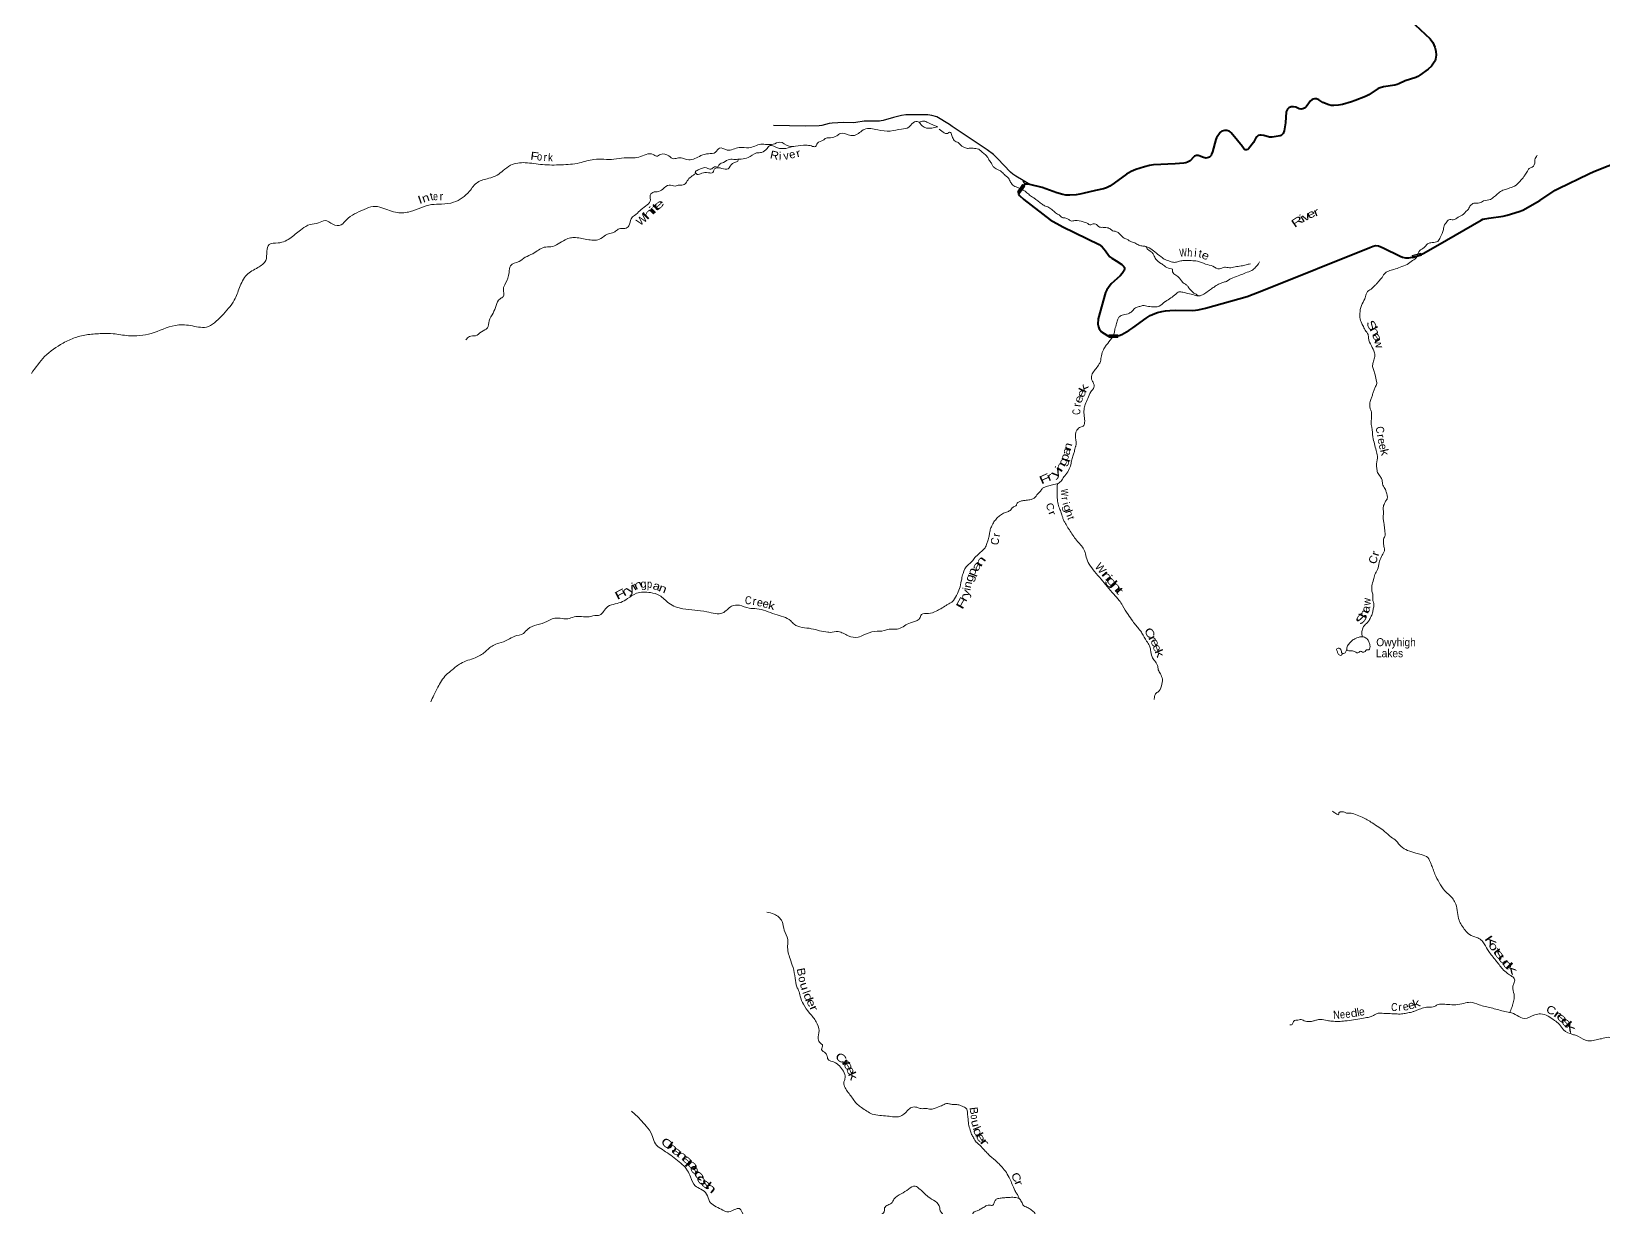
# Model space of a CAD drawing. Header units: feet. Extents: x -252658 to 9, y -366365 to -181930.
# Drawn here: x -179842 to -140551, y -245541 to -216134 of the extents above; entities that cross this region are included whole.
import ezdxf
from ezdxf.enums import TextEntityAlignment as Align

# ---------------------------------------------------------------- set-up
doc = ezdxf.new("R2010")
doc.units = ezdxf.units.FT
doc.header["$LTSCALE"] = 80
for name, color, linetype, lineweight in [('26', 7, 'Continuous', 40), ('29', 7, 'Continuous', 25), ('39', 7, 'Continuous', 13), ('61', 7, 'Continuous', 13)]:
    doc.layers.add(name, color=color, linetype=linetype, lineweight=lineweight)
doc.layers.add('41', color=7, linetype='Continuous')

msp = doc.modelspace()

# ---------------------------------------------------------------- linework, layer by layer
at = {"layer": '26'}
for points in [[(-145381.81, -215851.79), (-144886.26, -216322.63), (-144817.87, -216410.37), (-144763.96, -216529.33), (-144740.79, -216626.84), (-144736.23, -216730.83), (-144750.74, -216830.86), (-144763.17, -216870.67), (-144797.02, -216927.2), (-144852.68, -217000.05), (-144937.75, -217074.3), (-145141.13, -217226.47), (-145190.86, -217258.81), (-145244.34, -217283.71), (-145507.89, -217372.03), (-145667.04, -217444.18), (-145711.79, -217461.6), (-145764.14, -217476.39), (-146048.57, -217521.12), (-146137, -217541.22), (-146184.24, -217561.12), (-146417.44, -217719.7), (-146500.04, -217760.17), (-146756.16, -217857.2), (-146854.46, -217893.29), (-147074.44, -217956.73), (-147177.58, -217973.75), (-147293.26, -217986.59), (-147357.91, -217984.1), (-147413.14, -217972.83), (-147565.53, -217908.21), (-147669.97, -217841.03), (-147729.33, -217816.02), (-147774.41, -217818.64), (-147809.22, -217823.61), (-147841.54, -217843.52), (-147872.92, -217868.55), (-147981.44, -218016.05), (-148010.63, -218045.05), (-148062.85, -218069.93), (-148110.09, -218079.89), (-148159.3, -218072.17)], [(-148159.3, -218072.17), (-148244.37, -218027.64), (-148297.54, -218016.14), (-148358.75, -218020.17), (-148413.46, -218045.05), (-148450.76, -218077.4), (-148484.32, -218142.55), (-148503.78, -218415.88), (-148536.44, -218616.63), (-148561.41, -218688.22), (-148571.98, -218705.02), (-148591.25, -218720.57), (-148609.28, -218733.63), (-148632.63, -218744.17), (-148834.93, -218777.79), (-148866.64, -218778.41), (-148898.78, -218775.06), (-149041.32, -218733.01), (-149109.61, -218728.18), (-149143.9, -218729.9), (-149180.57, -218737.98), (-149202.33, -218748.56), (-149228.99, -218776.98), (-149303.14, -218912.84), (-149421.87, -219072.29), (-149439.8, -219086.94), (-149471.49, -219096.27), (-149490.77, -219098.13), (-149505.69, -219095.65), (-149523.1, -219085.69), (-149534.65, -219074.91), (-149610.13, -218970), (-149623.74, -218951.1), (-149703.67, -218860.71)], [(-149703.67, -218860.71), (-149856.3, -218672.67), (-149883.65, -218642.82), (-149909.7, -218627.7), (-149963.22, -218610.47), (-150027.87, -218612.96), (-150090.03, -218625.4), (-150114.9, -218640.33), (-150135.63, -218663.11), (-150224.31, -218792.1), (-150244.47, -218836.76), (-150326.8, -219147.53), (-150348.64, -219205.12), (-150361.7, -219231.87), (-150380.96, -219259.86), (-150401.48, -219276.66), (-150425.18, -219289.12), (-150454.95, -219297.81), (-150487.27, -219300.3), (-150513.38, -219297.81), (-150552, -219287.54), (-150661.33, -219243.07), (-150679.98, -219236.85), (-150703.6, -219234.36), (-150728.47, -219235.61), (-150750.85, -219243.07), (-150773.23, -219255.51), (-150795.46, -219274.46), (-150883.18, -219367.91), (-150913.1, -219389.24), (-150952.89, -219406.66), (-150992.67, -219421.59), (-151038.95, -219428.33), (-151256.15, -219442.93)], [(-151256.15, -219442.93), (-151800.81, -219471.35), (-151897.35, -219486.04), (-152027.09, -219516.13), (-152238.45, -219583.31), (-152355.32, -219635.56), (-152471.83, -219704.18), (-152783.01, -219931.64), (-152888.18, -219998.72), (-152969.5, -220046.1), (-153049.07, -220073.47), (-153250, -220114.91), (-153561.3, -220185.43), (-153642.12, -220204.09), (-153731.64, -220216.53), (-153887.58, -220225.66), (-153992.73, -220224), (-154067.32, -220211.56), (-154215.02, -220165.26), (-154579.87, -220036.01), (-154893, -219957.68), (-154937, -219952.18), (-154958.57, -219951.06), (-154977.97, -219951.64), (-154998.82, -219956.27), (-155010.69, -219959.75), (-155019.67, -219964.38), (-155036.75, -219975.97), (-155049.49, -219985.82), (-155066.74, -220005.81), (-155165.04, -220141.37), (-155168.48, -220150.94), (-155170.74, -220163.67), (-155171.36, -220191.65), (-155169.06, -220202.51), (-155164.53, -220212.18), (-155148.06, -220234.11), (-155042.6, -220336), (-154382.36, -220841.07), (-154064.45, -221022.04), (-153156.61, -221462.46), (-153082.01, -221522.17), (-152999.96, -221619.21), (-152922.87, -221728.68), (-152888.06, -221766), (-152841.87, -221805.66), (-152729.88, -221867.4), (-152592.09, -221959.64), (-152544.91, -222004.86), (-152525.02, -222032.23), (-152525, -222071.11), (-152534.97, -222114.34), (-152582.21, -222188.98), (-152629.76, -222240.79), (-152855.78, -222447.17), (-152925.36, -222534.82), (-152966.38, -222595.78), (-152995.35, -222664.69), (-153184.62, -223322.13), (-153192.66, -223451.68), (-153177.74, -223523.84), (-153153.45, -223571.95), (-153095.69, -223640.78), (-153034.1, -223690.1), (-152941.52, -223742.79), (-152884.33, -223762.7), (-152833.65, -223763), (-152712.75, -223752.74), (-152655.56, -223737.82), (-152587.42, -223713.76), (-152415.03, -223611.31), (-152317.77, -223543.2)], [(-152317.77, -223543.2), (-151980.43, -223306.94), (-151879.75, -223240.2), (-151820.07, -223210.34), (-151764.12, -223184.21), (-151701.96, -223164.31), (-151587.58, -223136.94), (-151495.57, -223117.04), (-151388.65, -223109.57), (-151254.38, -223107.08), (-150812.3, -223112.27), (-150682.46, -223097.13), (-150499.54, -223055.82), (-149454.98, -222759.04), (-149052.46, -222607.15), (-146391.71, -221533.91), (-146306.09, -221502.26), (-146246.16, -221485.43), (-146171.81, -221497.28), (-146057.64, -221546.11), (-145637.41, -221756.52), (-145576.28, -221779.68), (-145500.44, -221790.88), (-145417.14, -221792.12), (-145331.63, -221776.41), (-145192.1, -221741.11), (-145113.77, -221710.01), (-145062.7, -221683.21), (-144695.75, -221476.56), (-143613.12, -220852.86), (-143568.37, -220830.46), (-143521.12, -220818.02), (-143415.03, -220802.54), (-143058.05, -220752.67), (-142959.16, -220728.45), (-142658.28, -220636.39), (-142570.98, -220601.83), (-142143.17, -220357.72), (-141759.54, -220105.02), (-141677.33, -220060.4), (-140921.41, -219692.16), (-140795.45, -219638.27), (-140077.17, -219349.5)]]:
    msp.add_lwpolyline(points, dxfattribs=at)
at = {"layer": '29'}
for points in [[(-156899.69, -218459.94), (-157215.65, -218269.01), (-157335.44, -218234.45), (-157436.83, -218219.76), (-157922.78, -218216.57), (-157992.02, -218221.05), (-158094.49, -218236.47), (-158300.83, -218283.65), (-158559.25, -218361.8), (-158601.68, -218372.97), (-158642.88, -218375.01), (-158970.17, -218375.2), (-159028.13, -218379.56), (-159240.39, -218410.95), (-159308.93, -218415.66), (-159542.8, -218410.33), (-159827.74, -218426.58), (-159902.13, -218437.3), (-160091.26, -218482.44), (-160154.95, -218491.84), (-160499.9, -218498.96), (-161296.32, -218485.64)], [(-154893, -219957.68), (-155060.54, -219862.65), (-155243.77, -219751.16), (-155311.56, -219702.7), (-155368.85, -219656.14), (-155694.31, -219312.72), (-155799.7, -219213.48), (-155956.67, -219094.32), (-156832.29, -218510.66), (-156899.69, -218459.94)], [(-155018.89, -219963.85), (-155026.9, -219926.72), (-155034.82, -219907.04), (-155054.78, -219865.92)]]:
    msp.add_lwpolyline(points, dxfattribs=at)
at = {"layer": '39'}
msp.add_line((-149978.46, -222384.68), (-149890.43, -222328.55), dxfattribs=at)
for points in [[(-179842.29, -224686.84), (-179511.91, -224262.56), (-179051.63, -223926.31), (-178749.3, -223788.29), (-178429.67, -223714.65), (-178082.44, -223687.51), (-177800.18, -223693.53), (-177419.66, -223741.03), (-176850.23, -223686.98), (-176246.52, -223483.08), (-175871.48, -223488.41), (-175468.65, -223526.21), (-175089.86, -223250.95), (-174771.9, -222850.54), (-174642.67, -222537.66), (-174462.96, -222219.48), (-174182.23, -222039.05), (-173988.27, -221861.39), (-173956.9, -221627.3), (-173898.21, -221461.75), (-173679.88, -221422.76), (-173351.33, -221285.1), (-173080.26, -221072.46), (-172877.13, -220963.09), (-172668.86, -220921.95), (-172502.69, -220862.17), (-172312.32, -220953.08), (-172098.75, -220968.14), (-171970.03, -220843.68), (-171528.97, -220587.35), (-171300.03, -220508.41), (-171084.68, -220541.54), (-170697.07, -220661.31), (-170376.12, -220639.81), (-169841.37, -220465), (-169591.14, -220452.52), (-169290.01, -220404.68), (-168897.1, -220129.62), (-168692.46, -219908.01), (-168414.8, -219805.72), (-168199.97, -219726.58), (-168051.22, -219612.43), (-167867.95, -219480.73), (-167500.04, -219415.8), (-167069.12, -219464.02), (-166605.34, -219468.6), (-166144.89, -219421.02), (-165784.75, -219333.93), (-165284.55, -219329.01), (-165029.95, -219292.54), (-164662.69, -219275.71), (-164306.88, -219210.61), (-164222.73, -219251.89), (-164117.29, -219209.29), (-163912.08, -219246.29), (-163792.02, -219316.15), (-163670.69, -219291.81), (-163413.27, -219345.59), (-163111.36, -219239.62), (-162923.15, -219190.18), (-162743.16, -219152.65), (-162647.02, -219051.78), (-162458.08, -219098.57), (-162154.72, -219034.72), (-161910.77, -219040.19), (-161611.18, -218956.25), (-161304.62, -218954.59), (-161140.57, -218902.8), (-160907.97, -219002.33), (-160742.6, -219002.67), (-160486.15, -218978.25), (-160345.25, -218998.3), (-160244.57, -219009.75), (-160197.12, -218930.24), (-160054.93, -218854.08), (-159983.64, -218800.97), (-159872.61, -218792.53), (-159714.61, -218740.65), (-159625.14, -218685.79), (-159365.63, -218733.58), (-159268.82, -218732.95), (-159026.81, -218582.04), (-158692.23, -218596.82), (-158377.98, -218623.33), (-158095, -218575.24), (-157912.89, -218529.71), (-157806.48, -218414.96), (-157677.09, -218390.74), (-157581.67, -218494.33), (-157342.46, -218551.85), (-157190.81, -218522.83)], [(-157190.81, -218522.83), (-157437.42, -218414.19), (-157543.77, -218374.59), (-157655.34, -218408.88)], [(-157153.19, -218574.59), (-156920.56, -218672.11), (-156901.06, -218651.75)], [(-156901.06, -218651.75), (-156872.28, -218660.38), (-156852.65, -218681.01), (-156841.97, -218737.64), (-156819.06, -218788.55), (-156798.12, -218837.39), (-156756.84, -218878.7), (-156701.02, -218902.26), (-156641.77, -218950.07), (-156590.63, -218999.68), (-156520.96, -219033.66), (-156471.13, -219055.06), (-156382.45, -219053.29), (-156305.94, -219055.24), (-156239.6, -219060.96), (-156167.58, -219080.91), (-156108.28, -219126.7), (-156029.3, -219191.11), (-155952.68, -219269.55), (-155912.16, -219341.04), (-155851.9, -219429.12), (-155821.04, -219484.26), (-155778.1, -219539.7), (-155730.43, -219567.08), (-155662.78, -219601.01), (-155585.41, -219649.28), (-155504.92, -219733.85), (-155441.74, -219785.78), (-155381.59, -219877.9), (-155333.21, -219957.63), (-155234.09, -220022.55), (-155152.2, -220050.81), (-155068.64, -220093.19), (-155007.13, -220130.99), (-154918.34, -220205.72), (-154821.34, -220274.61), (-154759.98, -220318.44), (-154671.08, -220389.15), (-154584.05, -220453.76), (-154500.59, -220500.17), (-154442.66, -220519.76), (-154387.09, -220553.38), (-154292.25, -220628.26), (-154195.45, -220705.2), (-154127.95, -220745.17), (-154082.65, -220786.58), (-153990.34, -220801.01), (-153934.56, -220826.58), (-153861.17, -220872.74), (-153762.17, -220861.17), (-153559.48, -220892.5), (-153443.81, -220939.73), (-153386.23, -220973.4), (-153306.91, -220943.22), (-153240.62, -220950.94), (-153189.42, -220998.54), (-153127.76, -221030.31), (-153075.42, -221031.64), (-152989, -221039.88), (-152878.97, -221070.87), (-152819.77, -221120.68), (-152759.57, -221130.27), (-152683.82, -221162.39), (-152585.46, -221257.49), (-152516.24, -221309.57), (-152466.31, -221326.95), (-152406.86, -221366.71), (-152291.09, -221409.91), (-152193.69, -221462.72), (-152091.82, -221497.52), (-151991.4, -221510.14), (-151903.67, -221546.59), (-151765.04, -221642.72), (-151611.11, -221771.43), (-151508.02, -221838.47), (-151380.22, -221884), (-151276.08, -221908.79), (-151172.75, -221885.26), (-151065.45, -221863.84), (-150857.98, -221865.1), (-150699.13, -221877.2), (-150497.44, -221948.76), (-150315.53, -222005.73), (-150147.92, -222070.38), (-150028.08, -222031.17), (-149903.46, -222042.39), (-149759.91, -222021.9), (-149608.22, -221997.58), (-149484.6, -221968.52), (-149377.25, -221945.09)], [(-160815.43, -219007.67), (-161039.89, -219064.6), (-161253.08, -219021.48), (-161375.62, -218985.66), (-161457.26, -219058.67), (-161593.7, -219156.96), (-161718.95, -219173.22), (-161930.21, -219286.48), (-162102.13, -219324.13), (-162188.94, -219330.91)], [(-143273.44, -220258.83), (-143199.36, -220196.31), (-143094.63, -220116.45), (-142974.75, -220075.22), (-142891.45, -220047.15), (-142777.46, -219999.73), (-142637.4, -219876.49), (-142562.77, -219791.84), (-142516.92, -219730.61), (-142453.87, -219625.54), (-142409.99, -219562.24), (-142334.64, -219529.94), (-142266.51, -219382.73), (-142262.65, -219308.35), (-142229.28, -219262.9), (-142210.24, -219225.67)], [(-162188.94, -219330.91), (-162255.56, -219335.98), (-162392.64, -219332.03), (-162544.91, -219408.04), (-162650.57, -219466.68), (-162693.63, -219520.19), (-162772.32, -219523.08), (-162863.84, -219579.91), (-162968.26, -219546.36), (-163176.66, -219597.52), (-163251.96, -219648.57), (-163206.37, -219707.35), (-163089.05, -219680.95), (-162923.49, -219667.27), (-162812.49, -219660.83), (-162787.46, -219599.04), (-162671.75, -219542.55), (-162587.25, -219557.78), (-162426.03, -219566.09), (-162319.41, -219435.3), (-162177.06, -219347.12), (-162184.52, -219330.56)], [(-163237.44, -219686.89), (-163454.61, -219872.2), (-163526.42, -219963.4), (-163651.62, -219975.65), (-163756.82, -220000.21), (-163903.71, -219976.07), (-164064.37, -220076.02), (-164206.43, -220142.16), (-164279.09, -220147.14), (-164374.91, -220223.96), (-164374.96, -220378.31), (-164493.55, -220498.91), (-164768.97, -220735.54), (-164856.77, -220816.48), (-164909.6, -220996.14), (-165011.3, -221060.85), (-165154.62, -221070.84), (-165242.13, -221129.73), (-165321.3, -221168.7), (-165448.79, -221200.97), (-165613.66, -221314.89), (-165914.53, -221342.69), (-166248.56, -221287.83), (-166373.71, -221296.07), (-166503.4, -221342.34), (-166862.7, -221517.64), (-167026.24, -221531.35), (-167310.72, -221691.69), (-167501.49, -221781.19), (-167656.13, -221883.23), (-167871.39, -221994.43), (-167903.89, -222162.35), (-167994.19, -222429.68), (-168046.64, -222581.29), (-168051.13, -222765.65), (-168130.52, -222820.65), (-168227.49, -222983.64), (-168304.69, -223176.99), (-168400.05, -223370.08), (-168444.76, -223545.85), (-168595.31, -223643.94), (-168741.82, -223742.08), (-168893.32, -223759.98), (-168983.22, -223846.9)], [(-146020.12, -228628.62), (-146019.27, -228594.56), (-146026.03, -228542.06), (-146030.86, -228493.63), (-146044.77, -228404.71), (-146056.31, -228301.76), (-146054.05, -228211.23), (-146053.76, -228118.65), (-146053.17, -228014), (-146037.73, -227960.04), (-145999.54, -227882.52), (-145955.35, -227807.15), (-145959.44, -227728.55), (-145976.06, -227667.74), (-146004.31, -227588.52), (-146063.96, -227476.29), (-146087.08, -227352.92), (-146129.27, -227267.3), (-146197.13, -227160.9), (-146220.45, -227045.58), (-146224.04, -226946.86), (-146203.08, -226752.14), (-146233.8, -226610.46), (-146276.1, -226448.35), (-146316.03, -226272.22), (-146342.29, -226032.02), (-146361.13, -225898.69), (-146348.96, -225814.46), (-146350.69, -225721.83), (-146358.35, -225625.01), (-146386.85, -225555.85), (-146394.26, -225448.98), (-146369.21, -225332.87), (-146334.89, -225249.21), (-146310.59, -225163.27), (-146278.09, -225071.51), (-146237.79, -224990.01), (-146220.33, -224936.11), (-146223.2, -224889.74), (-146261.33, -224721.7), (-146294.86, -224612.15), (-146322.61, -224512.82), (-146307.97, -224410.53), (-146274.87, -224294.63), (-146275.74, -224167.8), (-146354.08, -223996.72), (-146423.67, -223797.69), (-146437.67, -223712.79), (-146509.41, -223600.26), (-146540.17, -223541.1), (-146595.9, -223433), (-146638.5, -223282.96), (-146640.23, -223190.33), (-146602.91, -222985.97), (-146520.23, -222821.01), (-146484.97, -222699.12), (-146447.17, -222637.69), (-146332.28, -222554.06), (-146264.14, -222487.36), (-146210.29, -222428.35), (-146152.11, -222357.37), (-146087.85, -222284.53), (-146002.35, -222167.95), (-145924.74, -222125.64), (-145788.75, -222084.82), (-145636.3, -222030.33), (-145459.24, -221958.36), (-145321.9, -221863.23), (-145229.35, -221787.08), (-145184.37, -221679.53), (-145148.64, -221620.06), (-145037.82, -221538.34), (-144950.96, -221447.96), (-144833.24, -221412.72), (-144693.47, -221382.06), (-144630.66, -221287.04), (-144551.07, -221083.76), (-144528.13, -220971.62), (-144484.45, -220916.38), (-144416.11, -220841.63), (-144309.4, -220844.35), (-144186.95, -220781.04), (-144050.01, -220702.01), (-143998.28, -220646.96), (-143930.08, -220578.25), (-143873.32, -220483.08), (-143791.44, -220430.82), (-143650.21, -220422.34), (-143548.24, -220372.6), (-143380.04, -220332.61), (-143273.44, -220258.83)], [(-151987.48, -221511.28), (-151938.9, -221585.95), (-151834.05, -221663.1), (-151793.37, -221728.55), (-151741.41, -221826.49), (-151615.12, -221932.36), (-151526.07, -221997.03), (-151386.69, -222062.98), (-151326.64, -222078.6), (-151320.19, -222143.17), (-151241.66, -222225.69), (-151143.05, -222310.73), (-151090.39, -222380.51), (-151015.49, -222446.83), (-150954.13, -222490.66), (-150907.46, -222558.27), (-150850.58, -222620.11), (-150789.47, -222674), (-150733.85, -222705.61), (-150700.12, -222726.6), (-150667.22, -222747.49)], [(-149890.43, -222328.55), (-149817.15, -222298.21), (-149640.2, -222230.26), (-149495.65, -222169.53), (-149343.05, -222109), (-149248.39, -222028.89), (-149186.14, -221956), (-149148.44, -221898.59), (-149147.51, -221897.06)], [(-155871.47, -228563.45), (-155829.27, -228475.47), (-155770.34, -228374.32), (-155689.47, -228281.77), (-155597.02, -228209.65), (-155495, -228157.91), (-155403.5, -228124.01), (-155368.48, -228092.69), (-155329.12, -228049.41), (-155294.25, -228024.13), (-155226.61, -227977.55), (-155213.68, -227943.66), (-155156.05, -227894.81), (-155074.77, -227866.68), (-154981.86, -227856.97), (-154856.43, -227836.02), (-154783.15, -227805.68), (-154689.75, -227695.34), (-154623.52, -227624.56), (-154569.42, -227555.49), (-154447.33, -227506.27), (-154323.46, -227467.15), (-154181.63, -227434.53), (-154090.94, -227352.3), (-154017.78, -227245.47), (-153921.71, -227109.03), (-153865.71, -226963.52), (-153840.61, -226845.4), (-153803.38, -226725.58), (-153777.02, -226637.69), (-153745.73, -226513.69), (-153739.14, -226491.71), (-153729.68, -226435.59), (-153741.27, -226334.66), (-153749.88, -226276.06), (-153743.2, -226169.55), (-153711.3, -226101.93), (-153620.77, -226025.73), (-153553.68, -226001.28), (-153519.36, -225917.61), (-153531.31, -225750.24), (-153533.3, -225587.15), (-153508.04, -225462.99), (-153441.73, -225307.68), (-153369.27, -225148.5), (-153287.85, -225033.83), (-153308.85, -224906.48), (-153335.94, -224861.51), (-153348.43, -224796.78), (-153315.02, -224668.81), (-153231.84, -224564.24), (-153154.39, -224447.46), (-153133.41, -224413.77), (-153109.97, -224281.52), (-153063.79, -224125.7), (-153010.8, -224020.37), (-152950.41, -223941.39), (-152944.17, -223933.5), (-152821.23, -223769.56), (-152782.74, -223679.97), (-152764.13, -223579.8), (-152722.27, -223435.94), (-152691.38, -223328.03), (-152649.57, -223266.7), (-152551.78, -223222.89), (-152399.53, -223176.45), (-152325.6, -223119.96), (-152251.27, -223047.38), (-152159.82, -223015.49), (-152070.53, -222989.58), (-151927.94, -223007.31), (-151765.16, -223023.53), (-151655.84, -223002.16), (-151514.07, -222891.04), (-151501.79, -222883.3), (-151368.73, -222798.13), (-151241.4, -222700.73), (-151163.44, -222644.34), (-151063.03, -222656.96), (-150940.77, -222682.22), (-150770.64, -222726.81), (-150666.4, -222747.58), (-150601.52, -222731.12), (-150487.08, -222665.6), (-150374.29, -222585.95), (-150284.11, -222523.83), (-150173.64, -222456.2), (-150065.78, -222412.65), (-149978.46, -222384.68)], [(-153913.36, -228576.76), (-153939.24, -228541.74), (-153971.86, -228476.5), (-154018.43, -228404.86), (-154054.78, -228327.45), (-154079.05, -228250.34), (-154114.7, -228144.76), (-154162.03, -228022.79), (-154194.66, -227877.03), (-154210.79, -227715.59), (-154204.97, -227562.76), (-154203.17, -227490.34), (-154196.11, -227439.62)], [(-156982.67, -230486.08), (-156943.88, -230462.88), (-156885.12, -230432.46), (-156827.7, -230394.62), (-156800.59, -230364.57), (-156700.75, -230189.5), (-156633.14, -230017.85), (-156593.3, -229827.57), (-156558.37, -229683.45), (-156441.93, -229480.54), (-156335.64, -229388.04), (-156261.34, -229286.89), (-156193.88, -229227.83), (-156097.6, -229133.13), (-156009.48, -229044.31), (-155961.22, -228938.64), (-155929.31, -228846.75), (-155911.92, -228778.71), (-155895.88, -228676.46), (-155883.51, -228621.46), (-155881.87, -228611.6), (-155874.81, -228571.16), (-155871.47, -228563.45)], [(-151785.52, -232836.15), (-151769.91, -232756.01), (-151742.4, -232684.13), (-151687.5, -232650.99), (-151598.18, -232499.85), (-151576.81, -232329.33), (-151626.49, -232195.68), (-151678.77, -232092.13), (-151700.86, -231987.15), (-151770.87, -231865.18), (-151835.35, -231769.45), (-151872.28, -231599.84), (-151898.36, -231492.77), (-151972.54, -231378.76), (-152087.21, -231175.51), (-152149.91, -231091.88), (-152314.69, -230881.65), (-152433.99, -230710.49), (-152574.47, -230490.66), (-152656.34, -230358.41), (-152788.08, -230207.11), (-152957.15, -230010.88), (-153110.37, -229827.01), (-153269.55, -229639), (-153406.66, -229453.42), (-153481.61, -229275.05), (-153520.86, -229121.49), (-153699.2, -228884.86), (-153877.86, -228630.33), (-153899.83, -228595.54), (-153913.36, -228576.76)], [(-146584.16, -231266.71), (-146587.82, -231245.22), (-146592.38, -231168.72), (-146565.99, -231050.58), (-146528.56, -230984.93), (-146428.1, -230882.26), (-146371.96, -230784.79), (-146325.56, -230671.05), (-146305.59, -230572.89), (-146291.45, -230464.57), (-146302.42, -230408.06), (-146318.6, -230309.22), (-146315.16, -230234.89), (-146339.23, -230127.86), (-146340.74, -229997.12), (-146301.56, -229841.02), (-146266.98, -229714.99), (-146198.21, -229587.59), (-146158.72, -229415.4), (-146103.55, -229263.62), (-146034.74, -229134.22), (-146026.01, -229098.18), (-146034.85, -229035.68), (-146052.86, -228926.75), (-146038.37, -228800.34), (-146006.57, -228714.48), (-146011.82, -228674.16), (-146020.78, -228638.99), (-146020.12, -228628.62)], [(-169860.48, -232892.03), (-169786.69, -232727.41), (-169686.46, -232532.78), (-169476.47, -232224.14), (-169328.3, -232098.33), (-169113.29, -231934.73), (-168749.12, -231792.34), (-168508.04, -231651.08), (-168303.08, -231483.38), (-168159.46, -231430.04), (-167940.98, -231347.02), (-167762.79, -231255.66), (-167548.43, -231184.7), (-167436.7, -231076.75), (-167207.95, -230967.62), (-166957.23, -230890.88), (-166825.61, -230823.35), (-166565.29, -230815.15), (-166438.24, -230822.11), (-166278.49, -230770.89), (-165905.23, -230769.54), (-165713.33, -230736.68), (-165672.99, -230736.97), (-165471.89, -230545.08), (-165113.82, -230408.69), (-164945.71, -230315.24), (-164718.8, -230181.94), (-164371.66, -230164.29), (-164144.19, -230236.41), (-163911.53, -230431.42), (-163559.43, -230568.88), (-162962.77, -230645.67), (-162565.52, -230674.7), (-162344.43, -230507.12), (-162146.53, -230482.36), (-161906.94, -230552.56), (-161715.38, -230568.03), (-161260.38, -230704.22), (-160864.11, -230872.21), (-160779.94, -230953.37), (-160351.01, -231067.21), (-160145.57, -231117.02), (-159940.05, -231154.75), (-159879.55, -231159.21), (-159679.67, -231138.5), (-159556.9, -231181.67), (-159426.22, -231247.05), (-159180.3, -231277.02), (-159036.67, -231223.67), (-158767.71, -231134.98), (-158531.53, -231116.53), (-158408.22, -231083.18), (-158208.45, -231078.57), (-157914.9, -230935.68), (-157724.79, -230870.58), (-157643.7, -230814.78), (-157596.59, -230714.42), (-157422.89, -230687.47), (-157226.77, -230628.46), (-157111.33, -230566.86), (-156982.67, -230486.08)], [(-146965.67, -231577.93), (-146958.92, -231521.74), (-146896.91, -231432.42), (-146833.31, -231365.25), (-146747.81, -231308.56), (-146683.06, -231285.65), (-146600.3, -231267.1), (-146548.19, -231274.12), (-146462.65, -231319.97), (-146415.86, -231395.26), (-146389.28, -231476.2), (-146388.62, -231546.59), (-146415.67, -231594.34), (-146478.07, -231599.19), (-146512.99, -231638.75), (-146575.58, -231653.65), (-146627.43, -231632.57), (-146688.47, -231671.63), (-146742.41, -231654.52), (-146804.19, -231627.22), (-146854.33, -231622.25), (-146942.54, -231610.53), (-146966.3, -231591.98), (-146965.67, -231577.93)], [(-147081.1, -231685.45), (-147091.29, -231716.3), (-147115.74, -231733.94), (-147171.65, -231714.78), (-147204.45, -231643.78), (-147223.49, -231589.13), (-147196.8, -231559.47), (-147130.73, -231572.79), (-147107.36, -231611.43), (-147096.27, -231661.92), (-147081.1, -231685.45)], [(-147081.1, -231685.45), (-147050.49, -231684.9), (-147010, -231669.58), (-146991.22, -231633.74), (-146965.67, -231577.93)], [(-147335.35, -235628.84), (-147269.82, -235670.29), (-147216.16, -235701.47), (-147176.29, -235718.31), (-147163.34, -235672.3), (-147098.51, -235645.38), (-147046.36, -235650.38), (-146974.49, -235675.87), (-146900.2, -235679.29), (-146752.11, -235712.25), (-146582.54, -235777.79), (-146334.08, -235921.23), (-146167.37, -236030.96), (-146024.65, -236134.19), (-145856.59, -236278.13), (-145733.81, -236372.95), (-145611.88, -236511.99), (-145446.94, -236609.62), (-145243.26, -236677.81), (-145105.29, -236714.6), (-144945.92, -236787.99), (-144862.7, -236954.45), (-144812.79, -237076.05), (-144767.01, -237203.6), (-144658.48, -237412.77), (-144517.81, -237622.54), (-144397.27, -237729.38), (-144246.83, -237953.42), (-144198.69, -238167.48), (-144162.15, -238357.19), (-144098.17, -238479.05), (-144008.19, -238607.43), (-143901.67, -238712), (-143724.26, -238787.74), (-143610.94, -238852.22), (-143532.4, -238948.21), (-143419.47, -239137.36), (-143244.88, -239359.84), (-143078.09, -239570.11), (-142951.68, -239685.1), (-142840.56, -239759.59), (-142773.61, -239831.24), (-142795.75, -239937.4), (-142817.58, -240027.47), (-142788.91, -240208.99), (-142787.02, -240319.62), (-142821.76, -240453.69), (-142830.64, -240497.76), (-142860.2, -240571.61), (-142881.53, -240635.55), (-142888.28, -240664.83)], [(-161462.25, -238152.33), (-161281.04, -238203.98), (-161082.57, -238384.64), (-161027.66, -238608.59), (-160940.53, -238840.82), (-160943.64, -238995.87), (-160883.39, -239320.54), (-160808.25, -239536.57), (-160755.68, -239806.82), (-160712.82, -240022.62), (-160671.08, -240111.53), (-160629.73, -240256.83), (-160544.41, -240458.84), (-160398.67, -240677.39), (-160302.61, -240788.85), (-160232.77, -240898.1), (-160157.64, -241116.15), (-160181.31, -241325.43), (-160125.56, -241430.55), (-160071.4, -241475.25), (-160096.44, -241591.88), (-159994.17, -241681.22), (-159956.38, -241758.03), (-159942.66, -241814.51), (-159743.69, -241922.68), (-159621.36, -242028.29), (-159510.47, -242325.13), (-159535.18, -242395.44), (-159521.87, -242510.33), (-159364.15, -242747.09), (-159198.21, -242961.76), (-159095.86, -243039.03), (-158826.66, -243202.08), (-158445.71, -243253.15), (-158137.08, -243261.41), (-157948.43, -243117.76), (-157842.94, -243035.94), (-157709.78, -243034.89), (-157609.13, -243067.83), (-157484.01, -243062.69), (-157373.18, -243081.61), (-157189.22, -243030.57), (-157068.47, -242982.31)], [(-148388.72, -240971.89), (-148348.54, -240972.65), (-148323.89, -240944.96), (-148296.69, -240889.17), (-148243.76, -240853.98), (-148189.47, -240852.99), (-148135, -240841.96), (-148030.99, -240868.05), (-147894.77, -240890.73), (-147802, -240874.39), (-147725.19, -240851.71), (-147626.48, -240839.5), (-147454.17, -240866.88), (-147339.85, -240879.1), (-147169.16, -240886.34), (-147014.19, -240875.2), (-146798.64, -240849.1), (-146588.89, -240810.84), (-146433.66, -240785.62), (-146338.65, -240757.25), (-146255.39, -240712.57), (-146186.47, -240681.7), (-146045.87, -240686.37), (-145885.19, -240691.42), (-145708.51, -240700.79), (-145565.75, -240697.45), (-145444.71, -240673.6), (-145309.44, -240641.97), (-145234.49, -240611.21), (-145151.54, -240582.61), (-145011.99, -240536.99), (-144849.07, -240530.01), (-144776.43, -240515.3), (-144707.31, -240474.38), (-144584.34, -240454.58), (-144445.83, -240463.23), (-144244.96, -240469.04), (-144039.31, -240434.71), (-143884.07, -240409.49), (-143662.15, -240469.99), (-143356.16, -240548.16), (-143054.23, -240628.27), (-142898.1, -240661.38), (-142712.61, -240735.26), (-142527.2, -240813.17), (-142266.18, -240721.58), (-142127.1, -240700.08), (-141937.24, -240755.95), (-141780.5, -240861.46), (-141655.79, -240960.34), (-141553.95, -241099), (-141320.98, -241211.99), (-141231.07, -241239.83), (-141000.15, -241354.79), (-140890, -241374.96), (-140736.74, -241347.7), (-140605.53, -241318), (-140428, -241283.15), (-140305.87, -241307.58), (-140145.46, -241326.69), (-140020.24, -241294.87), (-139882.66, -241351.77), (-139718.43, -241381.01), (-139595.57, -241367.24), (-139431.79, -241420.61), (-139313.14, -241416.82), (-139150.41, -241419.89), (-138945.53, -241425.77), (-138784.61, -241418.76), (-138614.27, -241444.1), (-138412.52, -241508.23), (-138270.45, -241541.08), (-138132.26, -241565.81), (-137932.01, -241603.78), (-137745.09, -241707.85), (-137569.61, -241779.54), (-137323.7, -241846.52), (-137105.1, -241975.32), (-136989.93, -242047.88), (-136812.17, -242105.53), (-136623.32, -242213.66), (-136489.96, -242385.09), (-136339.4, -242603.1), (-136231.41, -242631.28), (-136116.74, -242625.4), (-135942.46, -242759.4), (-135779.96, -242983.66), (-135721.01, -243053.15), (-135637.59, -243209.56), (-135530.89, -243304.07), (-135442.1, -243390.21)], [(-164846.5, -243128.64), (-164626.03, -243335.64), (-164475.92, -243505.89), (-164334.17, -243718.37), (-164268.93, -243908.15), (-163992.18, -244143.76), (-163652.99, -244395.92), (-163506.68, -244533.92), (-163445.55, -244623.33), (-163367.15, -244774.58), (-163251.72, -244998.96), (-163109.05, -245080.54), (-162970.7, -245202.37), (-162893.31, -245386.19), (-162608.2, -245581.58), (-162410.95, -245647.44), (-162150.11, -245566.74), (-162022.37, -245763.01), (-161903.81, -245830.32), (-161660.03, -245878.39), (-161411.9, -245882.19), (-161291.09, -245917.29), (-161115.46, -245902.44), (-160699.47, -246135.02), (-160520.67, -246243.04), (-160325.31, -246290.77), (-160066.82, -246256.37), (-159871.11, -246255.76), (-159526.63, -246328.73), (-159414.25, -246414.12), (-159169.1, -246554.84), (-158987.22, -246511.84), (-158970.51, -246431.4), (-158878.49, -246256.85), (-158817.22, -246152.57), (-158793.78, -245975.51), (-158772.66, -245840.73), (-158729.62, -245746.38), (-158616.4, -245712.96), (-158533.25, -245651.12), (-158529.13, -245639.07), (-158518.41, -245550.53), (-158437.2, -245478.61), (-158350.13, -245432.92), (-158284.84, -245330.67), (-158102.31, -245195.04), (-157919.91, -245079.54), (-157757.98, -245004.17), (-157633.48, -245087.64), (-157537.22, -245170.9), (-157431.01, -245272.36), (-157256.26, -245382.37), (-157142.4, -245544.3), (-157130.82, -245618.9), (-157088.87, -245675.79), (-157087.16, -245678.65)], [(-157068.47, -242982.31), (-157061.66, -242979.52), (-157003.78, -242950.02), (-156936.33, -242941.41), (-156855.85, -242957.52), (-156757.49, -242963.4), (-156665.26, -242975.19), (-156549.55, -243019.61), (-156466.33, -243081.5), (-156451.69, -243156.18), (-156436.05, -243283.16), (-156419.28, -243456.41), (-156381.88, -243601.9), (-156345.8, -243711.17), (-156297.16, -243794.53), (-156226.92, -243904.44), (-156173.56, -243951.7), (-156047.42, -244080.77), (-155960.76, -244172.9), (-155885.81, -244246.7), (-155703.92, -244402.96), (-155613.36, -244501.2), (-155501.24, -244627.99), (-155409.87, -244788.57), (-155344.19, -244926.55), (-155284.66, -245070.44), (-155236.17, -245161.85), (-155189.34, -245235.12), (-155172, -245273.66), (-155154.99, -245311.07)], [(-157087.16, -245678.65), (-157077.33, -245693.36), (-157016.49, -245771.69), (-156959.73, -245851.19), (-156890.93, -245930.91), (-156835.6, -245980.21), (-156775.76, -246003.46), (-156703.66, -246016.89), (-156679.44, -246011.32), (-156583.78, -245948.78), (-156502.64, -245910.09), (-156427.3, -245859.23), (-156370.01, -245806.02), (-156328.86, -245756.53), (-156301, -245666.57), (-156282.57, -245648.82), (-156185.44, -245614.46), (-156110.22, -245569.63), (-156008.69, -245515.24), (-155968, -245489.87), (-155895.48, -245481.18), (-155815.05, -245478.68), (-155790.12, -245436.93), (-155752.61, -245367.25), (-155742.14, -245345.33), (-155665.18, -245314.61), (-155550.28, -245296.67), (-155421.5, -245289.05), (-155278.75, -245285.72), (-155204.61, -245297.17), (-155144.76, -245320.42), (-155111.61, -245373.33), (-155082.4, -245422.14), (-155063.28, -245472.78), (-154954.02, -245539.19), (-154868.56, -245589.06), (-154785.49, -245659), (-154723.06, -245756.7), (-154646.56, -245854.67), (-154604.07, -245943.95), (-154540.78, -245997.43), (-154425.22, -246049.88), (-154280.34, -246040.55), (-154108.92, -246009.61), (-154029.02, -246035.25), (-153938.3, -246020.87), (-153775.92, -246042.04), (-153660.44, -246098.51), (-153455.71, -246112.43), (-153323.7, -246145.09), (-153189.94, -246191.86), (-153029.76, -246223.04), (-152858.14, -246286.6), (-152709.16, -246377.89), (-152485.24, -246542.99), (-152362.26, -246627.76), (-152254.28, -246655.94), (-152088.3, -246699.3), (-151891.14, -246793.51), (-151763.76, -246858.25), (-151630.4, -246925.12), (-151493.55, -247020.2), (-151278.59, -247128.83), (-151155.15, -247189.48), (-151082.67, -247287.37), (-150986.62, -247413.85), (-150889.88, -247504.16), (-150821.42, -247601.97), (-150741.52, -247732.18), (-150651.27, -247846.49), (-150602.4, -247917.79), (-150570.68, -248045.08), (-150513.16, -248188.93), (-150407.41, -248333.7), (-150328.98, -248435.73), (-150222.58, -248546.32), (-150115.33, -248612.7), (-149968.25, -248697.92), (-149901.26, -248767.56), (-149812.82, -248871.78), (-149754.83, -248991.52), (-149643.83, -249176.6), (-149542.38, -249335.36), (-149426.71, -249486.35), (-149335.64, -249663.02), (-149298.09, -249800.46), (-149262.51, -249935.86), (-149167.74, -250024.12), (-149026.37, -250093.15), (-148895.59, -250190.13), (-148650.57, -250407.91)]]:
    msp.add_spline(points, degree=3, dxfattribs=at)
at = {"layer": '61'}
for p, q in [((-155201.14, -220147.75), (-155071.61, -219963.78)), ((-155071.61, -219963.78), (-155016.42, -220002.63)), ((-145336.79, -221738.48), (-145120.95, -221674.91)), ((-145120.95, -221674.91), (-145101.89, -221739.66)), ((-152913.84, -223716.79), (-152688.84, -223717)), ((-152688.84, -223717), (-152688.91, -223784.51))]:
    msp.add_line(p, q, dxfattribs=at)
for points in [[(-155016.42, -220002.63), (-155145.95, -220186.61), (-155201.14, -220147.75)], [(-145101.89, -221739.66), (-145317.72, -221803.23), (-145336.79, -221738.48)], [(-152688.91, -223784.51), (-152913.91, -223784.28), (-152913.84, -223716.79)]]:
    msp.add_lwpolyline(points, dxfattribs=at)
for points in [[(-155189.98, -220145.81), (-155069.67, -219974.92), (-155027.57, -220004.56), (-155147.88, -220175.45)], [(-145326.85, -221743.89), (-145126.36, -221684.84), (-145111.82, -221734.24), (-145312.3, -221793.29)], [(-152696.84, -223724.98), (-152905.85, -223724.79), (-152905.9, -223776.29), (-152696.89, -223776.5)]]:
    msp.add_lwpolyline(points, close=True, dxfattribs=at)

# ---------------------------------------------------------------- texts
at = {"layer": '41'}
for s, height, rotation, width, p in [('F', 200, 352.062, 1.25, (-167280.74, -219348.44)), ('o', 200, 354.487, 0.85, (-167150.25, -219361.2)), ('k', 200, 358.323, 0.9, (-166872.26, -219383.54)), ('R', 200, 346.938, 1.1, (-161292.37, -219324.47)), ('e', 200, 14.232, 1.05, (-160806.93, -219302.04)), ('r', 200, 15.232, 1.2, (-160653.38, -219269.84)), ('I', 200, 18.736, 1.35, (-170100.64, -220434.92)), ('n', 200, 17.772, 1.25, (-169961.2, -220388.39)), ('e', 200, 3.41, 0.8, (-169738.02, -220353.66)), ('e', 200, 41.08, 1.9, (-164105.64, -220538.28)), ('h', 200, 43.666, 2.05, (-164352.75, -220757.68)), ('i', 200, 44.666, 1.9, (-164251.3, -220668.49)), ('t', 200, 44.456, 2, (-164172.84, -220595.26)), ('R', 200, 34.179, 1.55, (-148150.09, -220967.4)), ('i', 200, 32.772, 1.4, (-148030.69, -220891.25)), ('v', 200, 25.902, 1.45, (-147947.01, -220848.15)), ('e', 200, 25.383, 1.35, (-147821.58, -220784.58)), ('r', 200, 23.146, 1.45, (-147695.49, -220740.75)), ('W', 200, 4.715, 0.75, (-151049.63, -221762.19)), ('h', 200, 357.003, 0.85, (-150895.71, -221762.09)), ('e', 200, 339.504, 1.2, (-150533.02, -221826.56)), ('S', 200, 297.355, 1.45, (-146432.91, -223530.21)), ('h', 200, 298.854, 1.55, (-146349.12, -223676.83)), ('a', 200, 297.366, 1.5, (-146294.95, -223822.46)), ('w', 200, 284.736, 1.15, (-146260.65, -223967.78)), ('k', 200, 65.269, 1.5, (-153455.12, -225095.84)), ('e', 200, 65.779, 1.3, (-153512.69, -225221.68)), ('e', 200, 68.982, 1.25, (-153577.8, -225363.33)), ('C', 200, 91.677, 0.75, (-153625.96, -225642.94)), ('C', 200, 278.426, 0.9, (-146234.35, -226109.9)), ('p', 200, 74.47, 1.2, (-153926.13, -226806.82)), ('a', 200, 72.721, 1.2, (-153883.32, -226658.77)), ('n', 200, 73.143, 1.2, (-153849.23, -226534.59)), ('k', 200, 283.787, 1.2, (-146116.41, -226677.61)), ('y', 200, 35.731, 1.8, (-154181.35, -227240.54)), ('i', 200, 55.575, 1.45, (-154085.1, -227134.08)), ('n', 200, 59.771, 1.6, (-154043.92, -227059.4)), ('g', 200, 67.696, 1.4, (-153972.05, -226925.11)), ('F', 200, 24.1, 1.65, (-154480.39, -227408.83)), ('r', 200, 22.853, 1.45, (-154358.81, -227359.59)), ('W', 180, 273.426, 0.75, (-154110.04, -227667.81)), ('C', 180, 288.617, 1.1, (-154465.3, -228047.05)), ('r', 180, 291.246, 1.4, (-154407.29, -228207.74)), ('g', 180, 291.171, 1.35, (-154029.43, -228080.47)), ('h', 180, 288.506, 1.25, (-153983.83, -228210.53)), ('C', 200, 78.436, 0.95, (-155664.65, -228901.68)), ('a', 200, 57.284, 1.65, (-156138.96, -229554.63)), ('n', 200, 54.919, 1.75, (-156044.65, -229436.57)), ('C', 200, 72.251, 1.05, (-146214.15, -229370.64)), ('r', 200, 71.829, 1.3, (-146164.56, -229214.98)), ('g', 200, 73.697, 1.25, (-156304.56, -229823.89)), ('p', 200, 69.709, 1.3, (-156243.98, -229677.42)), ('r', 200, 310.195, 2.05, (-153061.18, -229776.76)), ('g', 200, 309.924, 1.95, (-152912, -229955.77)), ('i', 200, 309.685, 1.65, (-152990.16, -229862.25)), ('h', 200, 310.647, 1.95, (-152814.21, -230069.92)), ('F', 200, 27.312, 1.7, (-165080.89, -230291.23)), ('r', 200, 28.411, 1.6, (-164971.57, -230230.71)), ('y', 200, 29.269, 1.55, (-164831.55, -230151.85)), ('i', 200, 30.176, 1.3, (-164736.29, -230099.4)), ('n', 200, 24.993, 1.45, (-164643.33, -230058.59)), ('p', 200, 358.145, 0.85, (-164396.07, -230047.05)), ('a', 200, 343.732, 1.2, (-164243.23, -230095.17)), ('n', 200, 339.629, 1.3, (-164094.14, -230154.83)), ('r', 200, 62.625, 1.55, (-156455.53, -230351.12)), ('y', 200, 71.393, 1.25, (-156397.95, -230206.42)), ('n', 200, 78.453, 1.1, (-156348.91, -229984.23)), ('t', 200, 310.849, 1.8, (-152720.59, -230180.38)), ('C', 200, 353.894, 0.85, (-161937.31, -230454.89)), ('e', 200, 346.137, 1.05, (-161511.62, -230538.81)), ('k', 200, 346.428, 1.2, (-161367.26, -230583.1)), ('F', 200, 60.99, 1.75, (-156509.28, -230480.33)), ('h', 200, 66.015, 1.4, (-146455.26, -230731.15)), ('a', 200, 76.94, 1.1, (-146397.38, -230597.13)), ('w', 200, 87.866, 0.95, (-146371.36, -230395.59)), ('S', 200, 52.465, 1.75, (-146522.11, -230872.6)), ('C', 200, 300.561, 1.35, (-151977.54, -231223.57)), ('r', 200, 298.301, 1.6, (-151905.82, -231355.01)), ('e', 200, 294.274, 1.3, (-151845.26, -231454.53)), ('e', 200, 290.223, 1.2, (-151795.76, -231579.9)), ('k', 200, 292.52, 1.45, (-151739.43, -231720.17)), ('K', 200, 304.761, 1.65, (-143455.18, -238940.67)), ('o', 200, 299.67, 1.45, (-143385.05, -239058.75)), ('t', 200, 308.028, 1.7, (-143286.98, -239191.91)), ('s', 200, 308.218, 2.05, (-143221.94, -239275.82)), ('u', 200, 308.296, 1.9, (-143127.12, -239396.01)), ('B', 200, 281.039, 1.15, (-160697.74, -239669.29)), ('c', 200, 308.548, 2, (-143029.24, -239517.99)), ('k', 200, 314.605, 2.3, (-142920.65, -239630.7)), ('u', 200, 287.307, 1.3, (-160614.6, -240034.45)), ('d', 200, 290.184, 1.4, (-160516.97, -240310.03)), ('e', 200, 293.06, 1.3, (-160441.77, -240460.32)), ('C', 200, 356.785, 0.8, (-145786.92, -240626.46)), ('e', 200, 16.274, 1.1, (-145331.46, -240573.06)), ('k', 200, 19.14, 1.35, (-145198.44, -240528.34)), ('r', 200, 292.805, 1.4, (-160374.91, -240592.14)), ('N', 200, 3.134, 0.85, (-147220.85, -240817.73)), ('e', 200, 5.271, 0.85, (-147068.22, -240809.89)), ('e', 200, 6.048, 0.85, (-146930.59, -240795.91)), ('d', 200, 10.18, 1.15, (-146770.72, -240774)), ('e', 200, 9.25, 0.95, (-146577.64, -240737.44)), ('C', 200, 334.867, 1.2, (-141903.03, -240694.67)), ('r', 200, 324.389, 1.85, (-141756.57, -240785.04)), ('e', 200, 318.927, 1.9, (-141650.45, -240873.89)), ('e', 200, 314.739, 2.05, (-141541.02, -240983.83)), ('k', 200, 311.927, 2.15, (-141455.7, -241086.33)), ('C', 200, 327.12, 1.4, (-159660.96, -241882.58)), ('r', 200, 318.058, 2.15, (-159539.99, -241985.13)), ('e', 200, 301.908, 1.55, (-159502.48, -242046.67)), ('e', 200, 292.908, 1.3, (-159452.79, -242152.46)), ('k', 200, 294.882, 1.5, (-159400.81, -242290.23)), ('B', 200, 277.06, 1.05, (-156384.11, -243132.36)), ('o', 200, 275.157, 0.8, (-156366.41, -243281.5)), ('u', 200, 283.545, 1.2, (-156341.41, -243456.53)), ('d', 200, 294.134, 1.5, (-156274.14, -243694.72)), ('O', 200, 319.7, 1.5, (-164012.37, -244019.58)), ('h', 200, 322.304, 1.85, (-163881.2, -244116.46)), ('e', 200, 300.814, 1.5, (-156196.14, -243841.96)), ('r', 200, 307.661, 1.95, (-156097.77, -243965.16)), ('a', 200, 323.591, 1.8, (-163763.12, -244216.06)), ('n', 200, 323.154, 1.8, (-163637.54, -244313.65)), ('a', 200, 315.885, 2.1, (-163501.25, -244426.04)), ('p', 200, 315.434, 2.15, (-163386.5, -244535.35)), ('e', 200, 302.118, 1.55, (-163340.7, -244636.98)), ('c', 200, 314.646, 2.25, (-163214.48, -244797.25)), ('o', 200, 310.47, 1.85, (-163158.91, -244914.12)), ('C', 200, 293.967, 1.2, (-155318.51, -244822.29)), ('s', 200, 319.12, 2.15, (-163038.64, -245024.33)), ('h', 200, 320.391, 1.9, (-162926.49, -245120.11)), ('r', 200, 292.36, 1.4, (-155254.14, -244961.45))]:
    msp.add_text(s, height=height, rotation=rotation, dxfattribs=dict(at, width=width)).set_placement(p, align=Align.CENTER)
for s, height, rotation, p in [('r', 200, 358.323, (-167002.51, -219377.3)), ('i', 200, 359.072, (-161133.5, -219353.48)), ('v', 200, 9.232, (-160966.45, -219335.72)), ('t', 200, 13.41, (-169819.34, -220354.92)), ('r', 200, 0.302, (-169597.08, -220354.4)), ('W', 200, 40.67, (-164528.15, -220923.12)), ('i', 200, 355.555, (-150757.6, -221768.26)), ('t', 200, 349.272, (-150648, -221782.17)), ('r', 200, 83.406, (-153619.4, -225483.92)), ('r', 200, 278.706, (-146213.72, -226262.77)), ('e', 200, 281.807, (-146187.89, -226395.1)), ('e', 200, 281.792, (-146156.32, -226535.83)), ('r', 180, 278.299, (-154093.57, -227826.95)), ('i', 180, 286.126, (-154070.83, -227959.61)), ('t', 180, 287.507, (-153943.64, -228326.17)), ('r', 200, 81.094, (-155631.93, -228736.14)), ('W', 200, 308.493, (-153197.62, -229616.96)), ('g', 200, 7.113, (-164534.98, -230041.47)), ('i', 200, 77.896, (-156371.88, -230096.35)), ('r', 200, 352.749, (-161784.12, -230475.61)), ('e', 200, 348.102, (-161653.54, -230506.74)), ('o', 200, 281.115, (-160662.4, -239851.14)), ('l', 200, 288.932, (-160567.61, -240186.96)), ('e', 200, 12.194, (-145476.61, -240608.88)), ('l', 200, 11.495, (-146664.49, -240753.63)), ('r', 200, 3.985, (-145630.82, -240627.89)), ('l', 200, 291.244, (-156310.91, -243588.64))]:
    msp.add_text(s, height=height, rotation=rotation, dxfattribs=at).set_placement(p, align=Align.CENTER)
at = {"layer": '41', "width": 0.95}
for s, p in [('Owyhigh', (-146231.46, -231504.37)), ('Lakes', (-146238.19, -231781.43))]:
    msp.add_text(s, height=200, dxfattribs=at).set_placement(p)

doc.saveas('drawing.dxf')
